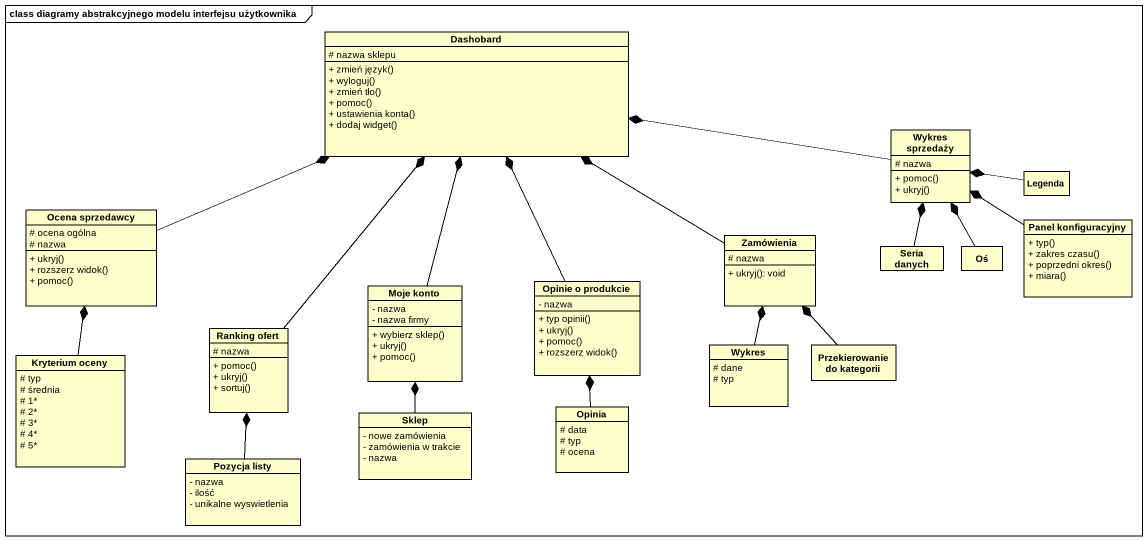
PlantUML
@startuml
mainframe class diagramy abstrakcyjnego modelu interfejsu użytkownika
hide circle
hide empty members
skinparam classAttributeIconSize 0
class Dashobard {
  # nazwa sklepu
  + zmień język()
  + wyloguj()
  + zmień tło()
  + pomoc()
  + ustawienia konta()
  + dodaj widget()
}
class "Wykres sprzedaży" as Wykres_sprzedaży {
  # nazwa
  + pomoc()
  + ukryj()
}
class Legenda
class "Ocena sprzedawcy" as Ocena_sprzedawcy {
  # ocena ogólna
  # nazwa
  + ukryj()
  + rozszerz widok()
  + pomoc()
}
class "Panel konfiguracyjny" as Panel_konfiguracyjny {
  + typ()
  + zakres czasu()
  + poprzedni okres()
  + miara()
}
class Zamówienia {
  # nazwa
  + ukryj(): void
}
class "Seria danych" as Seria_danych
class Oś
class "Moje konto" as Moje_konto {
  - nazwa
  - nazwa firmy
  + wybierz sklep()
  + ukryj()
  + pomoc()
}
class "Opinie o produkcie" as Opinie_o_produkcie {
  - nazwa
  + typ opinii()
  + ukryj()
  + pomoc()
  + rozszerz widok()
}
class "Ranking ofert" as Ranking_ofert {
  # nazwa
  + pomoc()
  + ukryj()
  + sortuj()
}
class "Kryterium oceny" as Kryterium_oceny {
  # typ
  # średnia
  # 1*
  # 2*
  # 3*
  # 4*
  # 5*
}
class Wykres {
  # dane
  # typ
}
class "Przekierowanie do kategorii" as Przekierowanie_do_kategorii
class Sklep {
  - nowe zamówienia
  - zamówienia w trakcie
  - nazwa
}
class Opinia {
  # data
  # typ
  # ocena
}
class "Pozycja listy" as Pozycja_listy {
  - nazwa
  - ilość
  - unikalne wyswietlenia
}
Wykres_sprzedaży -left-* Dashobard
Legenda -left-* Wykres_sprzedaży
Ocena_sprzedawcy -right-* Dashobard
Panel_konfiguracyjny -up-* Wykres_sprzedaży
Zamówienia -up-* Dashobard
Seria_danych -up-* Wykres_sprzedaży
Oś -up-* Wykres_sprzedaży
Moje_konto -up-* Dashobard
Opinie_o_produkcie -up-* Dashobard
Ranking_ofert -up-* Dashobard
Kryterium_oceny -up-* Ocena_sprzedawcy
Wykres -up-* Zamówienia
Przekierowanie_do_kategorii -up-* Zamówienia
Sklep -up-* Moje_konto
Opinia -up-* Opinie_o_produkcie
Pozycja_listy -up-* Ranking_ofert
@enduml
